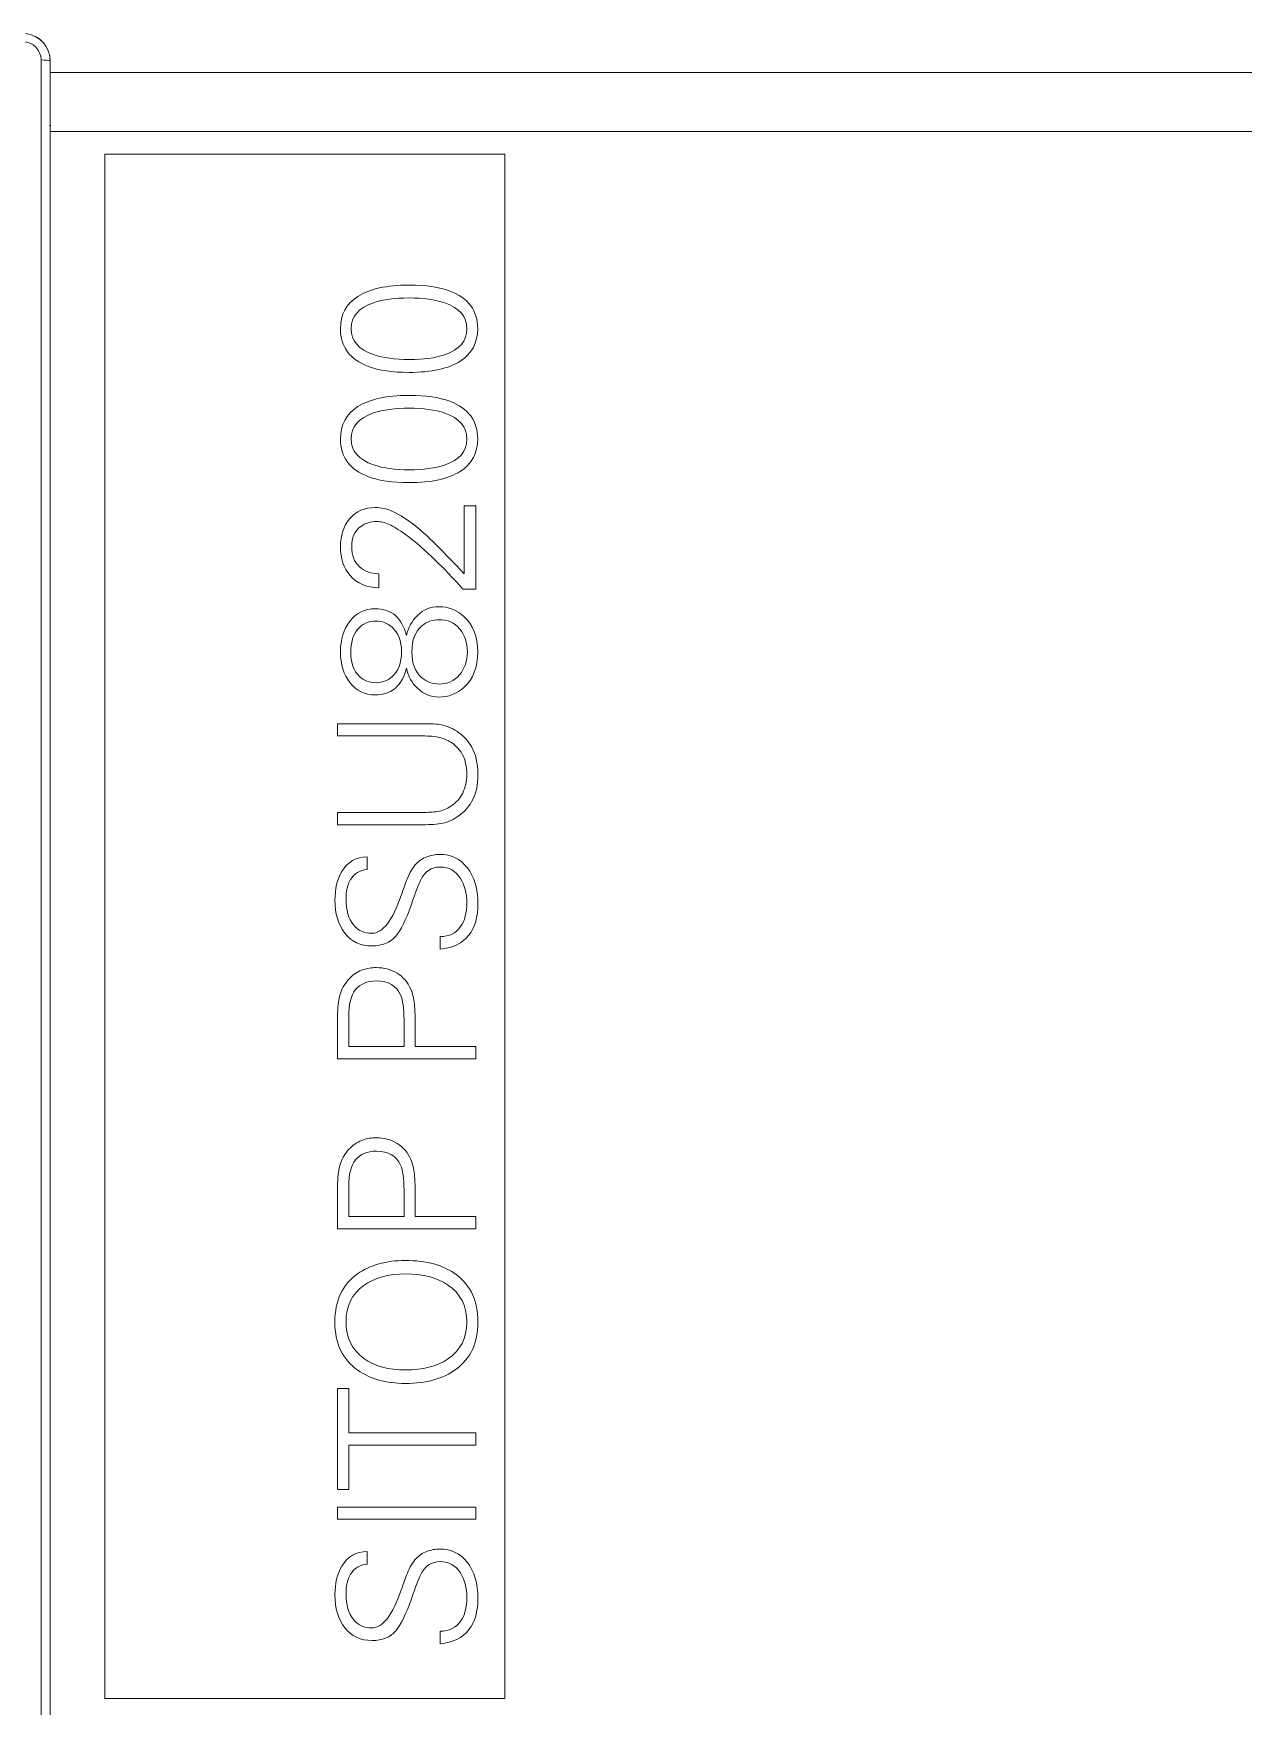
# Model space of a CAD drawing. Header units: millimetres. Extents: x 41350 to 54029, y 25852 to 34717.
# Drawn here: x 47003.5 to 47070, y 33707.2 to 33799.2 of the extents above; entities that cross this region are included whole.
import ezdxf

# ---------------------------------------------------------------- set-up
doc = ezdxf.new("R2010")
doc.units = ezdxf.units.MM
doc.set_wipeout_variables(frame=1)
for name, color, linetype, lineweight in [('000-PI-Oprema', 30, 'Continuous', 5), ('000-SI-Oprema', 30, 'Continuous', 5), ('SI-ORMAR-Oprema', 30, 'Continuous', 5)]:
    doc.layers.add(name, color=color, linetype=linetype, lineweight=lineweight)
doc.layers.add('004-PI-DIN Šina', color=3, linetype='Continuous')

# ---------------------------------------------------------------- blocks, each defined once
blk = doc.blocks.new('*U276')
at = {"layer": '004-PI-DIN Šina'}
blk.add_lwpolyline([(440, -17.5), (440, 17.5), (0, 17.5), (0, -17.5)], close=True, dxfattribs=at)
for points in [[(0, 12.5), (440, 12.5)], [(0, -12.5), (440, -12.5)]]:
    blk.add_lwpolyline(points, dxfattribs=at)
blk = doc.blocks.new('sie_red1200')
blk.add_wipeout([(79772.309, 29415.963), (79772.309, 29280.971), (79817.309, 29280.971), (79817.301, 29415.963)]).dxf.layer = 'SI-ORMAR-Oprema'
at = {"layer": 'SI-ORMAR-Oprema'}
for p, q in [((79816.809, 29282.422), (79816.809, 29414.504)), ((79817.309, 29414.463), (79817.309, 29282.463))]:
    blk.add_line(p, q, dxfattribs=at)
for centre, radius, start, end in [((79815.809, 29414.463), 1.5, 0, 84.37975), ((79815.808, 29414.505), 1, 359.9827, 89.98148), ((79815.809, 29414.463), 1.5, 39.98464, 59.34059), ((79815.873, 29414.493), 1.427, 359.09648, 25.8733)]:
    blk.add_arc(centre, radius, start, end, dxfattribs=at)
for start_param, end_param in [(0.182655, 1.570796), (0, 0.182655)]:
    blk.add_ellipse((79816.809, 29414.463), major_axis=(0.5, 0), ratio=0.082552, start_param=start_param, end_param=end_param, dxfattribs=at)
blk = doc.blocks.new('SITOP PSU8200')
blk.add_wipeout([(0, 125), (90, 125), (90, 0), (0, 0)]).dxf.layer = '000-PI-Oprema'
at = {"layer": '000-PI-Oprema'}
for p, q in [((0, 121.75), (0, 125)), ((90, 125), (0, 125)), ((90, 121.75), (0, 121.75)), ((0, 121.75), (0, 34.7)), ((3, 120.5), (3, 35.6)), ((25, 120.5), (3, 120.5)), ((25, 35.6), (25, 120.5)), ((3, 35.6), (25, 35.6)), ((3, 35.6), (25, 35.6))]:
    blk.add_line(p, q, dxfattribs=at)
for points, degree in [([(0.029, 122.085), (0, 122.087), (-0.03, 122.088)], 2), ([(23.4, 101.171), (23.186, 101.171), (22.972, 101.171), (22.758, 101.171)], 3), ([(22.758, 101.171), (22.758, 99.926), (22.758, 98.68), (22.758, 97.434)], 3), ([(23.4, 96.592), (23.4, 98.118), (23.4, 99.645), (23.4, 101.171)], 3), ([(22.758, 97.434), (21.629, 98.637), (20.817, 99.446), (20.326, 99.861)], 3), ([(18.074, 96.665), (18.074, 96.921), (18.074, 97.178), (18.074, 97.434)], 3), ([(22.685, 96.592), (22.923, 96.592), (23.162, 96.592), (23.4, 96.592)], 3), ([(22.685, 96.592), (22.923, 96.592), (23.162, 96.592), (23.4, 96.592)], 3), ([(20.463, 89.19), (18.908, 89.19), (17.354, 89.19), (15.8, 89.19)], 3), ([(15.8, 89.19), (15.8, 88.965), (15.8, 88.74), (15.8, 88.516)], 3), ([(15.8, 84.308), (15.8, 84.083), (15.8, 83.858), (15.8, 83.633)], 3), ([(17.433, 81.17), (17.433, 81.401), (17.433, 81.633), (17.433, 81.864)], 3), ([(19.863, 79.266), (20.089, 79.925), (20.252, 80.36), (20.358, 80.571)], 3), ([(21.432, 76.791), (22.141, 76.854), (22.671, 77.113), (23.02, 77.57)], 3), ([(21.432, 77.485), (21.432, 77.253), (21.432, 77.022), (21.432, 76.791)], 3), ([(19.453, 71.444), (18.439, 71.444), (17.425, 71.444), (16.411, 71.444)], 3), ([(23.4, 71.444), (22.288, 71.444), (21.176, 71.444), (20.064, 71.444)], 3), ([(23.4, 70.769), (23.4, 70.994), (23.4, 71.219), (23.4, 71.444)], 3), ([(15.8, 70.769), (18.333, 70.769), (20.867, 70.769), (23.4, 70.769)], 3), ([(15.8, 70.769), (18.333, 70.769), (20.867, 70.769), (23.4, 70.769)], 3), ([(19.453, 62.086), (18.439, 62.086), (17.425, 62.086), (16.411, 62.086)], 3), ([(23.4, 62.086), (22.288, 62.086), (21.176, 62.086), (20.064, 62.086)], 3), ([(23.4, 61.412), (23.4, 61.636), (23.4, 61.861), (23.4, 62.086)], 3), ([(15.8, 61.412), (18.333, 61.412), (20.867, 61.412), (23.4, 61.412)], 3), ([(15.8, 61.412), (18.333, 61.412), (20.867, 61.412), (23.4, 61.412)], 3), ([(16.411, 52.634), (16.207, 52.634), (16.004, 52.634), (15.8, 52.634)], 3), ([(15.8, 52.634), (15.8, 50.781), (15.8, 48.928), (15.8, 47.075)], 3), ([(16.411, 50.192), (16.411, 51.006), (16.411, 51.82), (16.411, 52.634)], 3), ([(23.4, 50.192), (21.07, 50.192), (18.741, 50.192), (16.411, 50.192)], 3), ([(23.4, 49.517), (23.4, 49.742), (23.4, 49.967), (23.4, 50.192)], 3), ([(16.411, 49.517), (18.741, 49.517), (21.07, 49.517), (23.4, 49.517)], 3), ([(16.411, 47.075), (16.411, 47.889), (16.411, 48.703), (16.411, 49.517)], 3), ([(16.411, 49.517), (18.741, 49.517), (21.07, 49.517), (23.4, 49.517)], 3), ([(15.8, 47.075), (16.004, 47.075), (16.207, 47.075), (16.411, 47.075)], 3), ([(15.8, 47.075), (16.004, 47.075), (16.207, 47.075), (16.411, 47.075)], 3), ([(15.8, 46.117), (15.8, 45.892), (15.8, 45.667), (15.8, 45.443)], 3), ([(23.4, 46.117), (20.867, 46.117), (18.333, 46.117), (15.8, 46.117)], 3), ([(23.4, 45.443), (23.4, 45.667), (23.4, 45.892), (23.4, 46.117)], 3), ([(15.8, 45.443), (18.333, 45.443), (20.867, 45.443), (23.4, 45.443)], 3), ([(15.8, 45.443), (18.333, 45.443), (20.867, 45.443), (23.4, 45.443)], 3), ([(17.433, 42.979), (17.433, 43.21), (17.433, 43.442), (17.433, 43.673)], 3), ([(19.863, 41.075), (20.089, 41.734), (20.252, 42.17), (20.358, 42.38)], 3), ([(21.432, 38.6), (22.141, 38.664), (22.671, 38.922), (23.02, 39.379)], 3), ([(21.432, 39.294), (21.432, 39.063), (21.432, 38.831), (21.432, 38.6)], 3)]:
    blk.add_open_spline(points, degree=degree, dxfattribs=at)
for points, knots in [([(22.546, 109.126), (23.184, 109.54), (23.504, 110.134), (23.504, 111.902), (22.991, 112.594), (21.391, 113.196), (20.65, 113.305), (18.502, 113.305), (17.564, 113.099), (16.28, 112.27), (15.958, 111.676), (15.958, 109.909), (16.471, 109.219), (18.076, 108.611), (18.824, 108.505), (20.971, 108.505), (21.908, 108.712), (22.546, 109.126)], [0, 0, 0, 0, 0.125676, 0.125676, 0.288112, 0.288112, 0.379617, 0.379617, 0.503167, 0.503167, 0.626718, 0.626718, 0.786407, 0.786407, 0.877098, 0.877098, 1, 1, 1, 1]), ([(17.78, 109.485), (16.959, 109.767), (16.548, 110.238), (16.548, 111.578), (16.958, 112.056), (18.292, 112.513), (18.944, 112.599), (20.509, 112.599), (21.16, 112.509), (21.694, 112.326)], [0, 0, 0, 0, 0.307431, 0.307431, 0.617527, 0.617527, 0.811119, 0.811119, 1, 1, 1, 1]), ([(21.694, 112.326), (22.508, 112.044), (22.914, 111.572), (22.914, 110.232), (22.504, 109.754), (21.172, 109.298), (20.522, 109.211), (18.965, 109.211), (18.311, 109.301), (17.78, 109.485)], [0, 0, 0, 0, 0.307682, 0.307682, 0.618032, 0.618032, 0.810907, 0.810907, 1, 1, 1, 1]), ([(22.546, 103.064), (23.184, 103.479), (23.504, 104.072), (23.504, 105.84), (22.991, 106.532), (21.391, 107.134), (20.65, 107.243), (18.502, 107.243), (17.564, 107.037), (16.28, 106.208), (15.958, 105.614), (15.958, 103.847), (16.471, 103.157), (18.076, 102.549), (18.824, 102.443), (20.971, 102.443), (21.908, 102.65), (22.546, 103.064)], [0, 0, 0, 0, 0.125676, 0.125676, 0.288112, 0.288112, 0.379617, 0.379617, 0.503167, 0.503167, 0.626718, 0.626718, 0.786407, 0.786407, 0.877098, 0.877098, 1, 1, 1, 1]), ([(17.78, 103.423), (16.959, 103.705), (16.548, 104.176), (16.548, 105.516), (16.958, 105.994), (18.292, 106.451), (18.944, 106.537), (20.509, 106.537), (21.16, 106.447), (21.694, 106.264)], [0, 0, 0, 0, 0.307431, 0.307431, 0.617527, 0.617527, 0.811119, 0.811119, 1, 1, 1, 1]), ([(21.694, 106.264), (22.508, 105.982), (22.914, 105.51), (22.914, 104.17), (22.504, 103.692), (21.172, 103.236), (20.522, 103.149), (18.965, 103.149), (18.311, 103.24), (17.78, 103.423)], [0, 0, 0, 0, 0.307682, 0.307682, 0.618032, 0.618032, 0.810907, 0.810907, 1, 1, 1, 1]), ([(20.326, 99.861), (19.717, 100.362), (19.2, 100.703), (18.485, 101.011), (18.182, 101.075), (17.278, 101.075), (16.81, 100.871), (16.128, 100.057), (15.958, 99.543), (15.958, 98.278), (16.137, 97.752), (16.882, 96.891), (17.408, 96.665), (18.074, 96.665)], [0, 0, 0, 0, 0.137016, 0.137016, 0.233185, 0.233185, 0.418911, 0.418911, 0.604637, 0.604637, 0.794949, 0.794949, 1, 1, 1, 1]), ([(18.074, 97.434), (17.625, 97.434), (17.263, 97.567), (16.715, 98.1), (16.579, 98.457), (16.579, 99.412), (16.744, 99.787), (17.319, 100.214), (17.608, 100.306), (18.161, 100.306), (18.392, 100.254), (18.87, 100.042), (19.171, 99.857), (19.537, 99.591)], [0, 0, 0, 0, 0.195678, 0.195678, 0.392046, 0.392046, 0.612855, 0.612855, 0.777268, 0.777268, 0.888799, 0.888799, 1, 1, 1, 1]), ([(19.537, 99.591), (20.077, 99.19), (20.628, 98.718), (21.63, 97.74), (22.13, 97.216), (22.685, 96.592)], [0, 0, 0, 0, 0.559863, 0.559863, 1, 1, 1, 1]), ([(19.589, 94.044), (19.462, 94.527), (19.26, 94.894), (18.698, 95.382), (18.329, 95.507), (17.305, 95.507), (16.845, 95.283), (16.135, 94.392), (15.958, 93.826), (15.958, 92.451), (16.135, 91.885), (16.845, 90.994), (17.305, 90.771), (18.323, 90.771), (18.691, 90.898), (19.267, 91.404), (19.47, 91.763), (19.589, 92.234)], [0, 0, 0, 0, 0.11161, 0.11161, 0.222785, 0.222785, 0.361754, 0.361754, 0.500723, 0.500723, 0.640083, 0.640083, 0.779442, 0.779442, 0.889512, 0.889512, 1, 1, 1, 1]), ([(17.001, 91.792), (16.687, 92.089), (16.527, 92.536), (16.527, 93.735), (16.689, 94.184), (17.258, 94.716), (17.558, 94.832), (18.246, 94.832), (18.541, 94.72), (18.799, 94.495)], [0, 0, 0, 0, 0.29053, 0.29053, 0.577347, 0.577347, 0.797553, 0.797553, 1, 1, 1, 1]), ([(22.756, 91.191), (23.255, 91.64), (23.504, 92.29), (23.504, 93.98), (23.252, 94.63), (22.349, 95.446), (21.887, 95.622), (20.912, 95.622), (20.518, 95.46), (19.888, 94.844), (19.688, 94.479), (19.589, 94.044)], [0, 0, 0, 0, 0.245012, 0.245012, 0.487247, 0.487247, 0.678112, 0.678112, 0.846272, 0.846272, 1, 1, 1, 1]), ([(22.51, 94.408), (22.793, 94.074), (22.935, 93.65), (22.935, 92.633), (22.793, 92.212), (22.215, 91.539), (21.845, 91.37), (21.023, 91.37), (20.705, 91.486), (20.067, 92.025), (19.884, 92.5), (19.884, 93.785), (20.067, 94.261), (20.698, 94.795), (21.018, 94.907), (21.852, 94.907), (22.226, 94.741), (22.51, 94.408)], [0, 0, 0, 0, 0.130442, 0.130442, 0.2599, 0.2599, 0.388993, 0.388993, 0.492924, 0.492924, 0.631356, 0.631356, 0.771039, 0.771039, 0.873093, 0.873093, 1, 1, 1, 1]), ([(18.799, 94.495), (19.144, 94.202), (19.316, 93.749), (19.316, 92.529), (19.14, 92.074), (18.537, 91.553), (18.246, 91.445), (17.552, 91.445), (17.246, 91.561), (17.001, 91.792)], [0, 0, 0, 0, 0.283828, 0.283828, 0.568555, 0.568555, 0.773491, 0.773491, 1, 1, 1, 1]), ([(19.589, 92.234), (19.688, 91.792), (19.888, 91.426), (20.526, 90.817), (20.919, 90.655), (21.9, 90.655), (22.365, 90.834), (22.756, 91.191)], [0, 0, 0, 0, 0.28989, 0.28989, 0.61495, 0.61495, 1, 1, 1, 1]), ([(15.8, 83.633), (17.354, 83.633), (18.908, 83.633), (20.906, 83.633), (21.282, 83.664), (21.899, 83.78), (22.199, 83.922), (22.781, 84.366), (23.007, 84.616), (23.403, 85.301), (23.516, 85.808), (23.516, 87.016), (23.396, 87.523), (22.995, 88.218), (22.768, 88.469), (22.18, 88.911), (21.856, 89.057), (21.282, 89.171), (20.933, 89.19), (20.463, 89.19)], [0, 0, 0, 0, 0.292858, 0.292858, 0.376393, 0.376393, 0.460024, 0.460024, 0.543655, 0.543655, 0.664798, 0.664798, 0.785555, 0.785555, 0.867266, 0.867266, 0.94838, 0.94838, 1, 1, 1, 1]), ([(15.8, 88.516), (17.351, 88.516), (18.902, 88.516), (20.867, 88.516), (21.187, 88.489), (21.415, 88.431)], [0, 0, 0, 0, 0.789147, 0.789147, 1, 1, 1, 1]), ([(21.415, 88.431), (21.644, 88.375), (21.848, 88.288), (22.404, 87.925), (22.656, 87.6), (22.866, 86.97), (22.905, 86.706), (22.905, 86.02), (22.829, 85.675), (22.528, 85.076), (22.311, 84.838), (21.799, 84.503), (21.557, 84.404), (21.052, 84.327), (20.769, 84.308), (18.902, 84.308), (17.351, 84.308), (15.8, 84.308)], [0, 0, 0, 0, 0.060536, 0.060536, 0.183825, 0.183825, 0.255296, 0.255296, 0.351219, 0.351219, 0.447391, 0.447391, 0.527404, 0.527404, 0.607417, 0.607417, 1, 1, 1, 1]), ([(23.02, 77.57), (23.352, 77.992), (23.516, 78.566), (23.516, 80.118), (23.323, 80.773), (22.552, 81.756), (22.043, 82.001), (21.172, 82.001), (20.937, 81.955), (20.466, 81.773), (20.274, 81.646), (20.127, 81.484)], [0, 0, 0, 0, 0.244028, 0.244028, 0.518319, 0.518319, 0.79261, 0.79261, 0.896305, 0.896305, 1, 1, 1, 1]), ([(17.433, 81.864), (16.816, 81.864), (16.349, 81.594), (15.782, 80.626), (15.654, 80.102), (15.654, 78.749), (15.835, 78.146), (16.556, 77.204), (17.061, 76.97), (18.254, 76.97), (18.685, 77.149), (19.269, 77.815), (19.555, 78.402), (19.863, 79.266)], [0, 0, 0, 0, 0.192728, 0.192728, 0.345827, 0.345827, 0.528588, 0.528588, 0.711712, 0.711712, 0.866957, 0.866957, 1, 1, 1, 1]), ([(20.127, 81.484), (19.938, 81.288), (19.769, 81.008), (19.537, 80.432), (19.429, 80.135), (18.821, 78.362), (18.292, 77.664), (17.261, 77.664), (16.928, 77.818), (16.4, 78.463), (16.265, 78.93), (16.265, 79.983), (16.349, 80.349), (16.714, 80.944), (17.018, 81.128), (17.433, 81.17)], [0, 0, 0, 0, 0.10982, 0.10982, 0.17369, 0.17369, 0.402169, 0.402169, 0.555677, 0.555677, 0.722977, 0.722977, 0.85034, 0.85034, 1, 1, 1, 1]), ([(20.358, 80.571), (20.597, 81.062), (20.958, 81.307), (21.92, 81.307), (22.292, 81.101), (22.788, 80.327), (22.905, 79.879), (22.905, 78.79), (22.793, 78.356), (22.315, 77.669), (21.937, 77.485), (21.432, 77.485)], [0, 0, 0, 0, 0.213732, 0.213732, 0.42491, 0.42491, 0.607878, 0.607878, 0.792799, 0.792799, 1, 1, 1, 1]), ([(19.821, 74.59), (19.661, 74.975), (19.41, 75.27), (18.729, 75.678), (18.352, 75.779), (17.67, 75.779), (17.433, 75.744), (16.947, 75.581), (16.71, 75.436), (16.505, 75.231)], [0, 0, 0, 0, 0.287886, 0.287886, 0.575057, 0.575057, 0.760717, 0.760717, 1, 1, 1, 1]), ([(16.505, 75.231), (16.189, 74.923), (15.983, 74.543), (15.83, 73.842), (15.8, 73.443), (15.8, 72.187), (15.8, 71.478), (15.8, 70.769)], [0, 0, 0, 0, 0.436534, 0.436534, 0.682096, 0.682096, 1, 1, 1, 1]), ([(16.411, 71.444), (16.411, 71.998), (16.411, 72.553), (16.411, 73.767), (16.538, 74.254), (17.044, 74.884), (17.425, 75.043), (18.597, 75.043), (19.038, 74.786), (19.39, 73.987), (19.453, 73.535), (19.453, 72.426), (19.453, 71.935), (19.453, 71.444)], [0, 0, 0, 0, 0.154903, 0.154903, 0.339064, 0.339064, 0.523912, 0.523912, 0.761574, 0.761574, 0.894524, 0.894524, 1, 1, 1, 1]), ([(20.064, 71.444), (20.064, 71.928), (20.064, 72.412), (20.064, 73.177), (20.05, 73.47), (19.992, 74.079), (19.927, 74.351), (19.821, 74.59)], [0, 0, 0, 0, 0.462318, 0.462318, 0.731237, 0.731237, 1, 1, 1, 1]), ([(19.821, 65.232), (19.661, 65.617), (19.41, 65.912), (18.729, 66.32), (18.352, 66.421), (17.67, 66.421), (17.433, 66.386), (16.947, 66.223), (16.71, 66.078), (16.505, 65.874)], [0, 0, 0, 0, 0.287886, 0.287886, 0.575057, 0.575057, 0.760717, 0.760717, 1, 1, 1, 1]), ([(16.505, 65.874), (16.189, 65.565), (15.983, 65.186), (15.83, 64.484), (15.8, 64.085), (15.8, 62.829), (15.8, 62.12), (15.8, 61.412)], [0, 0, 0, 0, 0.436534, 0.436534, 0.682096, 0.682096, 1, 1, 1, 1]), ([(16.411, 62.086), (16.411, 62.641), (16.411, 63.195), (16.411, 64.409), (16.538, 64.896), (17.044, 65.526), (17.425, 65.685), (18.597, 65.685), (19.038, 65.428), (19.39, 64.629), (19.453, 64.177), (19.453, 63.068), (19.453, 62.577), (19.453, 62.086)], [0, 0, 0, 0, 0.154903, 0.154903, 0.339064, 0.339064, 0.523912, 0.523912, 0.761574, 0.761574, 0.894524, 0.894524, 1, 1, 1, 1]), ([(20.064, 62.086), (20.064, 62.57), (20.064, 63.054), (20.064, 63.819), (20.05, 64.112), (19.992, 64.721), (19.927, 64.993), (19.821, 65.232)], [0, 0, 0, 0, 0.462318, 0.462318, 0.731237, 0.731237, 1, 1, 1, 1]), ([(16.895, 58.939), (16.065, 58.353), (15.654, 57.468), (15.654, 55.116), (16.072, 54.234), (17.588, 53.162), (18.46, 52.917), (20.684, 52.917), (21.615, 53.177), (22.317, 53.696)], [0, 0, 0, 0, 0.268858, 0.268858, 0.539484, 0.539484, 0.760564, 0.760564, 1, 1, 1, 1]), ([(17.244, 54.295), (16.592, 54.768), (16.265, 55.433), (16.265, 57.167), (16.59, 57.836), (17.827, 58.726), (18.595, 58.939), (20.488, 58.939), (21.257, 58.738), (21.852, 58.339)], [0, 0, 0, 0, 0.263143, 0.263143, 0.528635, 0.528635, 0.765758, 0.765758, 1, 1, 1, 1]), ([(22.317, 53.696), (23.117, 54.286), (23.516, 55.153), (23.516, 57.447), (23.117, 58.318), (21.62, 59.418), (20.692, 59.675), (18.468, 59.675), (17.591, 59.43), (16.895, 58.939)], [0, 0, 0, 0, 0.271631, 0.271631, 0.545094, 0.545094, 0.783191, 0.783191, 1, 1, 1, 1]), ([(21.852, 58.339), (22.554, 57.869), (22.905, 57.188), (22.905, 55.406), (22.554, 54.723), (21.251, 53.85), (20.482, 53.654), (18.601, 53.654), (17.833, 53.867), (17.244, 54.295)], [0, 0, 0, 0, 0.269007, 0.269007, 0.537433, 0.537433, 0.767295, 0.767295, 1, 1, 1, 1]), ([(17.433, 43.673), (16.816, 43.673), (16.349, 43.403), (15.782, 42.435), (15.654, 41.911), (15.654, 40.558), (15.835, 39.955), (16.556, 39.013), (17.061, 38.779), (18.254, 38.779), (18.685, 38.959), (19.269, 39.624), (19.555, 40.211), (19.863, 41.075)], [0, 0, 0, 0, 0.192728, 0.192728, 0.345827, 0.345827, 0.528588, 0.528588, 0.711712, 0.711712, 0.866957, 0.866957, 1, 1, 1, 1]), ([(20.127, 43.293), (19.938, 43.097), (19.769, 42.817), (19.537, 42.241), (19.429, 41.944), (18.821, 40.171), (18.292, 39.473), (17.261, 39.473), (16.928, 39.627), (16.4, 40.272), (16.265, 40.739), (16.265, 41.792), (16.349, 42.158), (16.714, 42.753), (17.018, 42.937), (17.433, 42.979)], [0, 0, 0, 0, 0.10982, 0.10982, 0.17369, 0.17369, 0.402169, 0.402169, 0.555677, 0.555677, 0.722977, 0.722977, 0.85034, 0.85034, 1, 1, 1, 1]), ([(23.02, 39.379), (23.352, 39.801), (23.516, 40.375), (23.516, 41.927), (23.323, 42.582), (22.552, 43.565), (22.043, 43.81), (21.172, 43.81), (20.937, 43.764), (20.466, 43.583), (20.274, 43.455), (20.127, 43.293)], [0, 0, 0, 0, 0.244028, 0.244028, 0.518319, 0.518319, 0.79261, 0.79261, 0.896305, 0.896305, 1, 1, 1, 1]), ([(20.358, 42.38), (20.597, 42.871), (20.958, 43.116), (21.92, 43.116), (22.292, 42.91), (22.788, 42.136), (22.905, 41.688), (22.905, 40.599), (22.793, 40.165), (22.315, 39.478), (21.937, 39.294), (21.432, 39.294)], [0, 0, 0, 0, 0.213732, 0.213732, 0.42491, 0.42491, 0.607878, 0.607878, 0.792799, 0.792799, 1, 1, 1, 1])]:
    blk.add_open_spline(points, degree=3, knots=knots, dxfattribs=at)

msp = doc.modelspace()

# ---------------------------------------------------------------- block references
msp.add_blockref('*U276', (46864.397, 33734.528))

# ---------------------------------------------------------------- next in the draw order: block references
msp.add_blockref('sie_red1200', (-32812.912, 4383.206))

# ---------------------------------------------------------------- next in the draw order: block references
at = {"layer": '000-SI-Oprema', "linetype": 'ByBlock', "lineweight": -2, "ltscale": 0.01}
msp.add_blockref('SITOP PSU8200', (47004.397, 33672.028), dxfattribs=at)

doc.saveas('drawing.dxf')
